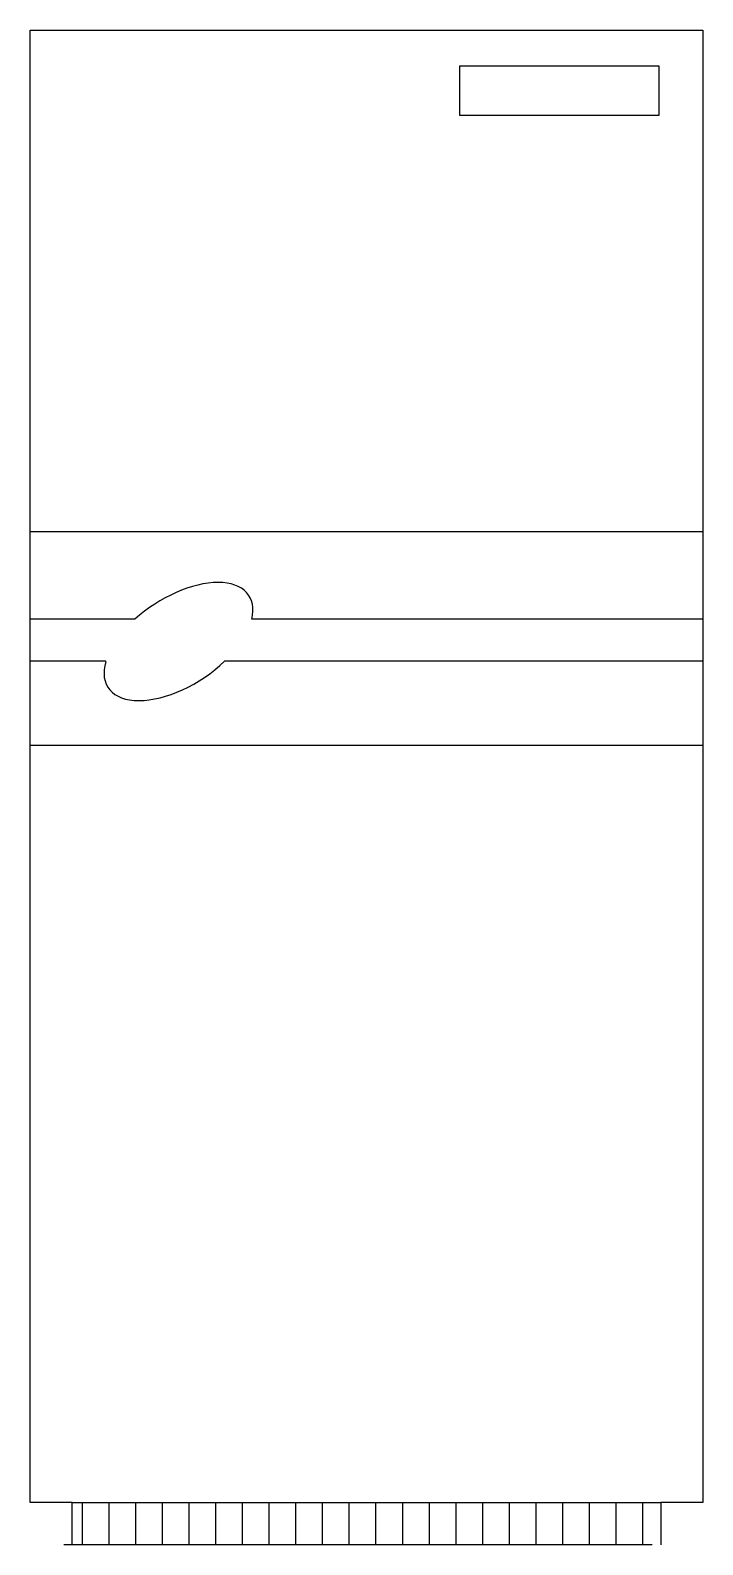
# Model space of a CAD drawing. Header units: millimetres. Extents: x 196 to 276, y 300 to 480.
import ezdxf

# ---------------------------------------------------------------- set-up
doc = ezdxf.new("R2010")
doc.units = ezdxf.units.MM

msp = doc.modelspace()

# ---------------------------------------------------------------- hatches: boundary and pattern name
h = msp.add_hatch()
h.set_pattern_fill('ANSI31', color=256, angle=45, style=0)
h.set_pattern_definition([(90, (-38.76, 329.9592), (-3.175, 7e-16), [])])
h.paths.add_polyline_path([(271.34, 305.04), (201.34, 305.04), (201.34, 300.04), (271.34, 300.04)])

# ---------------------------------------------------------------- linework, layer by layer
for p, q in [((196.34, 305.04), (196.34, 480.04)), ((196.34, 480.04), (276.34, 480.04)), ((276.34, 480.04), (276.34, 305.04)), ((247.4, 475.79), (247.4, 469.96)), ((271.17, 475.79), (247.4, 475.79)), ((271.17, 469.96), (271.17, 475.79)), ((247.4, 469.96), (271.17, 469.96)), ((276.34, 420.43), (196.34, 420.43)), ((208.79, 410.04), (196.34, 410.04)), ((276.34, 410.04), (222.69, 410.04)), ((205.32, 405.04), (196.34, 405.04)), ((276.34, 405.04), (219.46, 405.04)), ((276.34, 395.04), (196.34, 395.04)), ((201.34, 305.04), (196.34, 305.04)), ((201.34, 305.04), (271.34, 305.04)), ((201.34, 300.04), (201.34, 305.04)), ((276.34, 305.04), (271.34, 305.04)), ((271.34, 305.04), (271.34, 300.04)), ((270.34, 300.04), (200.34, 300.04))]:
    msp.add_line(p, q)
for start_param, end_param in [(5.779447, 8.14737), (2.592897, 5.050735)]:
    msp.add_ellipse((213.97, 407.39), major_axis=(8.38, 5.46), ratio=0.526647, start_param=start_param, end_param=end_param)

doc.saveas('drawing.dxf')
